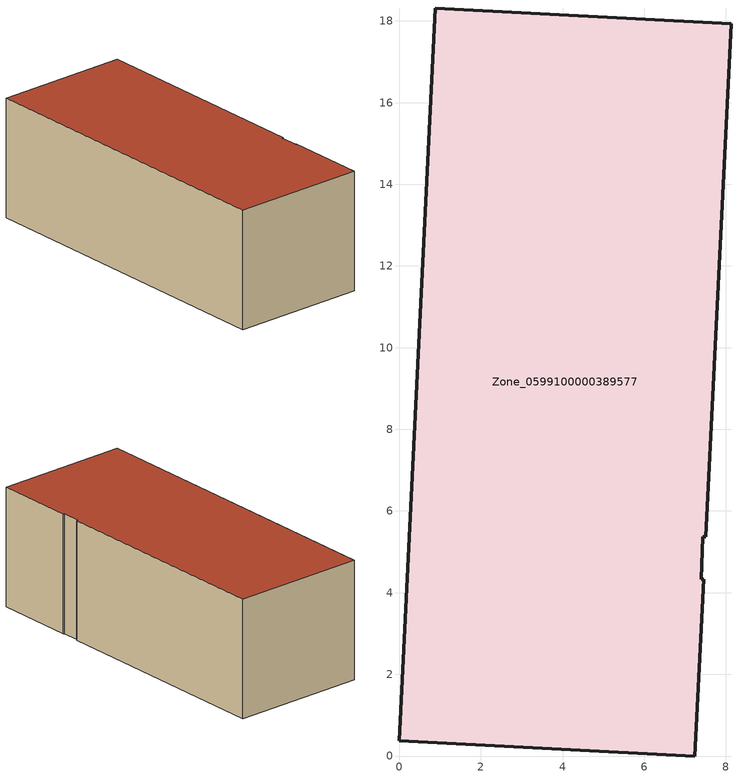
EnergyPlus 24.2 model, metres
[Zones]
Zone_0599100000389577
 floor ground (C_G): 7.51,5.37 7.43,5.37 7.4,4.33 7.46,4.33 7.24,0 0,0.38 0.89,18.32 8.13,17.93 z0
 wall outside (C_F): 7.51,5.37 8.13,17.93 0.89,18.32 0,0.38 7.24,0 7.46,4.33 7.4,4.33 7.43,5.37 7.51,5.37 z0:6.49
 roof outside (C_R): 7.43,5.37 7.51,5.37 8.13,17.93 0.89,18.32 0,0.38 7.24,0 7.46,4.33 7.4,4.33 z6.49
[BUILDING]
Pand.0599100000389577: North Axis=0; Terrain=City; Loads Convergence Tolerance Value=0.04; Temperature Convergence Tolerance Value=0.4; Solar Distribution=FullExterior; Maximum Number of Warmup Days=25; Minimum Number of Warmup Days=1
[Site:Location]
Rotterdam.The.Hague.AP_ZH_NLD Design_Conditions: Latitude=51.96; Longitude=4.45; Time Zone=1; Elevation=-4.5
[SITE:GROUNDTEMPERATURE:BUILDINGSURFACE]
18, 18, 18, 18, 18, 18, 18, 18, 18, 18, 18, 18
[MATERIAL] Thermal Absorptance=0.9; Solar Absorptance=0.7; Visible Absorptance=0.7
Name | Roughness | Thickness | Conductivity | Density | Specific Heat
G.D.1992-2005 | MediumSmooth | 0.15 | 0.06 | 540 | 1210
F.D.1992-2005 | Rough | 0.3 | 0.12 | 1920 | 840
R.D.1992-2005 | MediumRough | 0.2 | 0.08 | 1500 | 1000
[CONSTRUCTION]
C_G: G.D.1992-2005
C_F: F.D.1992-2005
C_R: R.D.1992-2005
[ZONE]
Zone_0599100000389577: Type=1; Multiplier=1; Ceiling Height=Autocalculate; Volume=Autocalculate; Floor Area=autocalculate; Part of Total Floor Area=Yes
[ZONEINFILTRATION:DESIGNFLOWRATE]
Infil_Zone_0599100000389577: Zone or ZoneList or Space or SpaceList=Zone_0599100000389577; Schedule=AlwaysOn; Design Flow Rate Calculation Method=Flow/Area; Flow Rate per Floor Area=0.0021; Constant Term Coefficient=1; Temperature Term Coefficient=0; Velocity Term Coefficient=0; Velocity Squared Term Coefficient=0
[HVACTEMPLATE:ZONE:IDEALLOADSAIRSYSTEM]
Zone_0599100000389577: Maximum Heating Supply Air Temperature=50; Minimum Cooling Supply Air Temperature=13; Maximum Heating Supply Air Humidity Ratio=0.0156; Minimum Cooling Supply Air Humidity Ratio=0.0077; Heating Limit=NoLimit; Cooling Limit=NoLimit; Dehumidification Control Type=ConstantSensibleHeatRatio; Cooling Sensible Heat Ratio=0.7; Dehumidification Setpoint=60; Humidification Control Type=None; Humidification Setpoint=30; Outdoor Air Method=None; Outdoor Air Flow Rate per Person=0.00944; Outdoor Air Flow Rate per Zone Floor Area=0; Outdoor Air Flow Rate per Zone=0; Demand Controlled Ventilation Type=None; Outdoor Air Economizer Type=NoEconomizer; Heat Recovery Type=None; Sensible Heat Recovery Effectiveness=0.7; Latent Heat Recovery Effectiveness=0.65
[ZONECONTROL:THERMOSTAT]
ThermostatControl_Zone_0599100000389577: Zone or ZoneList=Zone_0599100000389577; Control Type Schedule=DualSetpointControlType; Control 1=Thermostat_Zone_0599100000389577; Temperature Difference Between Cutout And Setpoint=0
[THERMOSTATSETPOINT:DUALSETPOINT]
Thermostat_Zone_0599100000389577: Heating Setpoint Temperature Schedule=HeatingSetpoint_Zone_0599100000389577; Cooling Setpoint Temperature Schedule=CoolingSetpoint_Zone_0599100000389577
[SCHEDULE:COMPACT]
HeatingSetpoint_Zone_0599100000389577: Through: 12/31, For: AllDays, Until: 24:00, 21
CoolingSetpoint_Zone_0599100000389577: Through: 12/31, For: AllDays, Until: 24:00, 24
DualSetpointControlType: Through: 12/31, For: AllDays, Until: 24:00, 4
AlwaysOn: Through: 12/31, For: AllDays, Until: 24:00, 1
